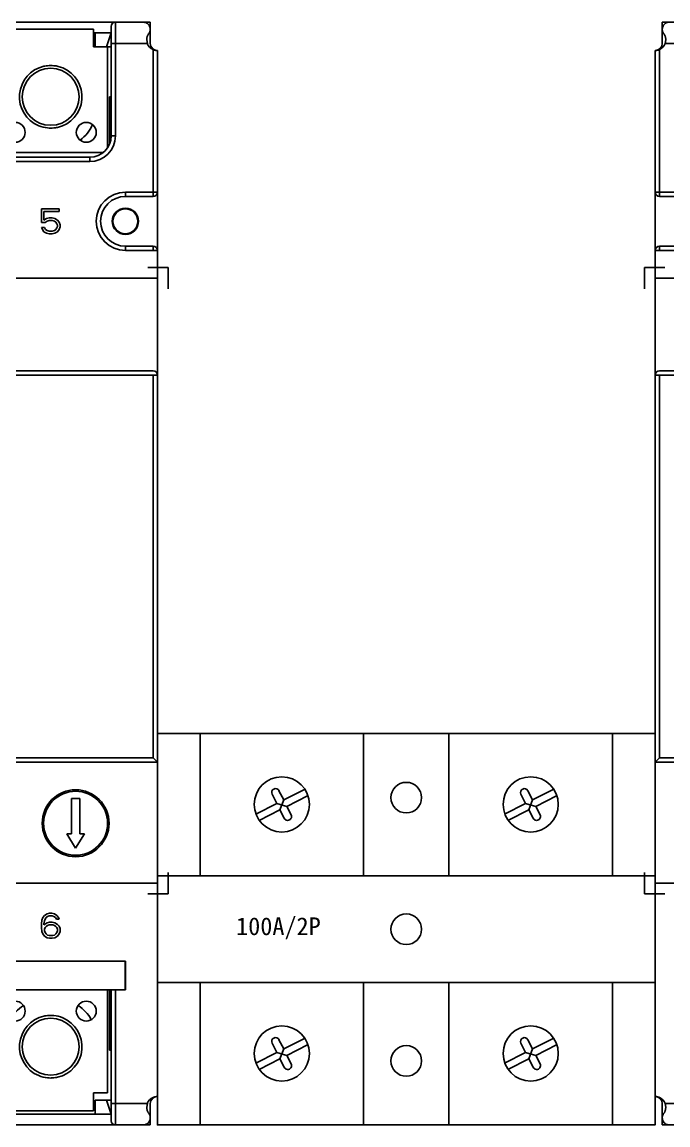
# Model space of a CAD drawing. Extents: x 1618643 to 1619243, y 398120 to 400320.
# Drawn here: x 1618942.7 to 1619033.6, y 399920.5 to 400075.5 of the extents above; entities that cross this region are included whole.
import ezdxf

# ---------------------------------------------------------------- set-up
doc = ezdxf.new("R2010")
doc.units = 0
doc.header["$MEASUREMENT"] = 0
doc.layers.add('LY-SJ-YQJ', color=7, linetype='Continuous')

# ---------------------------------------------------------------- blocks, each defined once
blk = doc.blocks.new('TC100A 2P')
for p, q in [((16.96, -6.11), (16.96, -6.07)), ((18.25, -6.15), (18.25, -6.07)), ((51.96, -6.11), (51.96, -6.07)), ((53.25, -6.15), (53.25, -6.07)), ((16.79, -9.81), (16.13, -8.52)), ((17.76, -9.32), (17.1, -8.03)), ((17.76, -9.32), (20.67, -7.85)), ((18.21, -10.22), (21.12, -8.75)), ((51.79, -9.81), (51.13, -8.52)), ((52.76, -9.32), (52.1, -8.03)), ((52.76, -9.32), (55.67, -7.85)), ((53.21, -10.22), (56.12, -8.75)), ((13.83, -11.31), (16.79, -9.81)), ((14.3, -12.2), (17.24, -10.71)), ((18.21, -10.22), (16.79, -9.81)), ((17.24, -10.71), (17.76, -9.32)), ((17.84, -11.89), (17.24, -10.71)), ((18.81, -11.4), (18.21, -10.22)), ((48.83, -11.31), (51.79, -9.81)), ((49.3, -12.2), (52.24, -10.71)), ((53.21, -10.22), (51.79, -9.81)), ((52.24, -10.71), (52.76, -9.32)), ((52.84, -11.89), (52.24, -10.71)), ((53.81, -11.4), (53.21, -10.22)), ((29, -20), (41, -20)), ((16.96, -41.11), (16.96, -41.07)), ((18.25, -41.15), (18.25, -41.07)), ((51.96, -41.11), (51.96, -41.07)), ((53.25, -41.15), (53.25, -41.07)), ((17.76, -44.32), (17.1, -43.03)), ((17.76, -44.32), (20.67, -42.85)), ((52.76, -44.32), (52.1, -43.03)), ((52.76, -44.32), (55.67, -42.85)), ((13.83, -46.31), (16.79, -44.81)), ((16.79, -44.81), (16.13, -43.52)), ((18.21, -45.22), (16.79, -44.81)), ((17.24, -45.71), (17.76, -44.32)), ((18.21, -45.22), (21.12, -43.75)), ((48.83, -46.31), (51.79, -44.81)), ((51.79, -44.81), (51.13, -43.52)), ((53.21, -45.22), (51.79, -44.81)), ((52.24, -45.71), (52.76, -44.32)), ((53.21, -45.22), (56.12, -43.75)), ((14.3, -47.2), (17.24, -45.71)), ((17.84, -46.89), (17.24, -45.71)), ((18.81, -46.4), (18.21, -45.22)), ((49.3, -47.2), (52.24, -45.71)), ((52.84, -46.89), (52.24, -45.71)), ((53.81, -46.4), (53.21, -45.22))]:
    blk.add_line(p, q)
for points in [[(0, 0), (70, 0), (70, -55), (0, -55)], [(6, 0), (29, 0), (29, -20), (6, -20)], [(41, 0), (64, 0), (64, -20), (41, -20)], [(0, -20), (70, -20), (70, -35), (0, -35)], [(6, -35), (29, -35), (29, -55), (6, -55)], [(41, -35), (64, -35), (64, -55), (41, -55)]]:
    blk.add_lwpolyline(points, close=True)
for centre, radius in [((17.5, -9.95), 3.88), ((52.5, -9.95), 3.88), ((35, -9), 2.15), ((35, -27.5), 2.15), ((17.5, -44.95), 3.88), ((52.5, -44.95), 3.88), ((35, -46), 2.15)]:
    blk.add_circle(centre, radius)
for centre, start, end in [((16.62, -8.27), 26.8565, 206.8565), ((51.62, -8.27), 26.8565, 206.8565), ((18.33, -11.65), 206.8565, 26.8565), ((53.33, -11.65), 206.8565, 26.8565), ((16.62, -43.27), 26.8565, 206.8565), ((51.62, -43.27), 26.8565, 206.8565), ((18.33, -46.65), 206.8565, 26.8565), ((53.33, -46.65), 206.8565, 26.8565)]:
    blk.add_arc(centre, 0.545, start, end)
at = {"insert": (11.07, -25.82), "char_height": 2.5, "width": 3.1179, "attachment_point": 1}
blk.add_mtext('100A/2P', dxfattribs=at)
blk = doc.blocks.new('A$Ca3bbfdd2')
at = {"color": 0, "linetype": 'ByBlock', "lineweight": -2}
for p, q in [((2.5, 34.5), (28.25, 34.5)), ((2.5, 31.5), (2.5, 34.5)), ((64.75, 34.5), (90.5, 34.5)), ((85.5, 34.5), (85.5, 34.49)), ((85.5, 34.49), (85.5, 34.5)), ((85.6, 34.5), (85.6, 18.5)), ((90.5, 31.5), (90.5, 34.5)), ((70.5, 33.5), (82.5, 33.5)), ((82.5, 33.5), (82.5, 31)), ((85, 33), (82.5, 33)), ((82.75, 31), (82.75, 33)), ((85, 33), (84.33, 31)), ((85, 18.5), (85, 33.9)), ((2.91, 31.5), (3, 32)), ((8, 31.5), (2.91, 31.5)), ((90.09, 31.5), (85, 31.5)), ((90, 32), (90.09, 31.5)), ((1.5, -116.5), (1.5, 30.5)), ((2.1, 30.62), (2.1, 10)), ((82.5, 31), (85, 31)), ((84.5, 31), (84.5, 16.84)), ((90.9, 10), (90.9, 30.62)), ((91.5, 30.5), (91.5, -116.5)), ((84.75, 24), (85, 24)), ((84.75, 17.3), (84.75, 24)), ((85, 18.5), (85.6, 18.5)), ((69.08, 16.19), (83.92, 16.19)), ((71, 15.5), (82, 15.5)), ((82, 14.9), (71, 14.9)), ((82, 14.9), (82, 15.5)), ((1.5, 10.6), (6, 10.6)), ((6, 10), (2.1, 10)), ((87, 10.6), (87, 10)), ((87, 10.6), (91.5, 10.6)), ((90.9, 10), (87, 10)), ((75.19, 8.25), (77.67, 8.25)), ((75.19, 6.31), (75.19, 8.25)), ((75.55, 7.87), (75.55, 6.68)), ((77.67, 7.87), (75.55, 7.87)), ((77.67, 8.25), (77.67, 7.87)), ((75.7, 6.31), (75.19, 6.31)), ((75.55, 6.68), (75.92, 6.91)), ((75.99, 6.53), (75.7, 6.31)), ((75.92, 6.91), (76.28, 6.98)), ((76.28, 6.61), (75.99, 6.53)), ((76.28, 6.98), (76.72, 6.98)), ((76.72, 6.61), (76.28, 6.61)), ((76.72, 6.98), (77.08, 6.91)), ((77.01, 6.53), (76.72, 6.61)), ((77.23, 6.38), (77.01, 6.53)), ((77.08, 6.91), (77.45, 6.68)), ((77.37, 6.16), (77.23, 6.38)), ((77.45, 6.68), (77.67, 6.38)), ((77.67, 6.38), (77.81, 6.01)), ((75.19, 5.64), (75.62, 5.64)), ((75.33, 5.34), (75.19, 5.64)), ((75.55, 5.04), (75.33, 5.34)), ((75.92, 4.82), (75.55, 5.04)), ((75.62, 5.64), (75.77, 5.34)), ((75.77, 5.34), (75.99, 5.19)), ((76.28, 4.75), (75.92, 4.82)), ((75.99, 5.19), (76.28, 5.12)), ((76.28, 5.12), (76.72, 5.12)), ((76.72, 4.75), (76.28, 4.75)), ((76.72, 5.12), (77.01, 5.19)), ((77.08, 4.82), (76.72, 4.75)), ((77.01, 5.19), (77.23, 5.34)), ((77.45, 5.04), (77.08, 4.82)), ((77.23, 5.34), (77.37, 5.57)), ((77.45, 5.94), (77.37, 6.16)), ((77.37, 5.57), (77.45, 5.79)), ((77.45, 5.79), (77.45, 5.94)), ((77.67, 5.34), (77.45, 5.04)), ((77.81, 5.71), (77.67, 5.34)), ((77.81, 6.01), (77.81, 5.71)), ((6, 2.4), (1.5, 2.4)), ((2.1, 3), (6, 3)), ((2.1, 3), (2.1, 2.4)), ((87, 3), (90.9, 3)), ((87, 3), (87, 2.4)), ((91.5, 2.4), (87, 2.4)), ((90.9, 2.4), (90.9, 3)), ((1.5, -1.5), (91.5, -1.5)), ((91.5, -15.1), (1.5, -15.1)), ((2.1, -14.5), (90.9, -14.5)), ((2.1, -15.1), (2.1, -68.9)), ((90.9, -68.9), (90.9, -15.1)), ((1.5, -69.5), (2.1, -68.9)), ((91.5, -69.5), (1.5, -69.5)), ((2.1, -68.9), (90.9, -68.9)), ((91.5, -69.5), (90.9, -68.9)), ((79.4, -79.6), (79.4, -74.6)), ((79.4, -74.6), (80.6, -74.6)), ((80.6, -74.6), (80.6, -79.6)), ((75.34, -78.68), (75.53, -78.65)), ((84.47, -78.65), (84.66, -78.68)), ((78.75, -79.6), (80, -81.6)), ((78.75, -79.6), (79.4, -79.6)), ((80, -81.6), (81.25, -79.6)), ((80.6, -79.6), (81.25, -79.6)), ((91.5, -86.5), (1.5, -86.5)), ((75.26, -91.72), (75.41, -91.35)), ((75.41, -91.35), (75.62, -91.05)), ((75.62, -91.05), (75.99, -90.83)), ((75.84, -91.35), (75.7, -91.57)), ((76.06, -91.2), (75.84, -91.35)), ((75.99, -90.83), (76.35, -90.75)), ((76.28, -91.13), (76.06, -91.2)), ((76.72, -91.13), (76.28, -91.13)), ((76.35, -90.75), (76.65, -90.75)), ((76.65, -90.75), (77.01, -90.83)), ((76.94, -91.2), (76.72, -91.13)), ((77.16, -91.35), (76.94, -91.2)), ((77.01, -90.83), (77.37, -91.05)), ((77.3, -91.57), (77.16, -91.35)), ((77.37, -91.05), (77.59, -91.35)), ((77.59, -91.35), (77.67, -91.57)), ((75.19, -92.24), (75.26, -91.72)), ((75.19, -92.76), (75.19, -92.24)), ((75.26, -93.29), (75.19, -92.76)), ((75.62, -91.8), (75.55, -92.24)), ((75.55, -92.39), (75.99, -92.09)), ((75.55, -92.24), (75.55, -92.39)), ((75.7, -91.57), (75.62, -91.8)), ((75.7, -92.76), (75.62, -92.99)), ((75.62, -92.99), (75.62, -93.21)), ((75.84, -92.62), (75.7, -92.76)), ((76.06, -92.47), (75.84, -92.62)), ((75.99, -92.09), (76.35, -92.02)), ((76.28, -92.39), (76.06, -92.47)), ((76.79, -92.39), (76.28, -92.39)), ((76.35, -92.02), (76.72, -92.02)), ((76.72, -92.02), (77.08, -92.09)), ((77.01, -92.47), (76.79, -92.39)), ((77.23, -92.62), (77.01, -92.47)), ((77.08, -92.09), (77.45, -92.32)), ((77.37, -92.76), (77.23, -92.62)), ((77.67, -91.57), (77.3, -91.57)), ((77.45, -92.99), (77.37, -92.76)), ((77.45, -92.32), (77.67, -92.54)), ((77.45, -93.21), (77.45, -92.99)), ((77.67, -92.54), (77.81, -92.91)), ((77.81, -92.91), (77.81, -93.29)), ((75.41, -93.66), (75.26, -93.29)), ((75.62, -93.96), (75.41, -93.66)), ((75.62, -93.21), (75.7, -93.43)), ((75.99, -94.18), (75.62, -93.96)), ((75.7, -93.43), (75.84, -93.66)), ((75.84, -93.66), (76.06, -93.81)), ((76.35, -94.25), (75.99, -94.18)), ((76.06, -93.81), (76.28, -93.88)), ((76.28, -93.88), (76.79, -93.88)), ((76.72, -94.25), (76.35, -94.25)), ((77.08, -94.18), (76.72, -94.25)), ((76.79, -93.88), (77.01, -93.81)), ((77.01, -93.81), (77.23, -93.66)), ((77.45, -93.96), (77.08, -94.18)), ((77.23, -93.66), (77.37, -93.43)), ((77.37, -93.43), (77.45, -93.21)), ((77.67, -93.66), (77.45, -93.96)), ((77.81, -93.29), (77.67, -93.66)), ((66, -97.5), (87, -97.5)), ((86.95, -101.5), (86.95, -97.5)), ((87, -97.5), (87, -101.5)), ((86.95, -99), (87, -99)), ((87, -101.5), (66, -101.5)), ((84.5, -101.5), (84.5, -116)), ((84.75, -110), (84.75, -101.5)), ((85, -101.5), (85, -119.9)), ((85.6, -101.5), (85.6, -120.5)), ((85, -110), (84.75, -110)), ((82.5, -116), (82.5, -118.5)), ((84.5, -116), (82.5, -116)), ((2.5, -117.5), (2.5, -120.5)), ((3, -118), (2.91, -117.5)), ((2.91, -117.5), (8, -117.5)), ((82.75, -119), (82.75, -117)), ((82.75, -117), (85, -117)), ((84.33, -117), (85, -119)), ((85, -117.5), (90.09, -117.5)), ((90.09, -117.5), (90, -118)), ((90.5, -117.5), (90.5, -120.5)), ((85, -119), (68, -119)), ((82.5, -118.5), (70.5, -118.5)), ((28.25, -120.5), (2.5, -120.5)), ((90.5, -120.5), (64.75, -120.5)), ((85.5, -120.5), (85.5, -120.5)), ((85.5, -120.5), (85.5, -120.5))]:
    blk.add_line(p, q, dxfattribs=at)
for points in [[(2.5, 33.5, -0.00489), (2.52, 33.62, -0.015374), (2.53, 33.73, -0.019176), (2.56, 33.82, -0.091265), (2.68, 34.08, -0.081814), (2.94, 34.33, -0.080902), (3.18, 34.44, -0.014638), (3.24, 34.46, -0.01426), (3.33, 34.47, -0.008505), (3.41, 34.49, -0.004713), (3.5, 34.5)], [(89.5, 34.5, -0.007073), (89.63, 34.48, -0.011386), (89.71, 34.46, -0.040009), (89.88, 34.42, -0.079544), (90.11, 34.29, -0.070958), (90.33, 34.06, -0.092679), (90.45, 33.79, -0.017606), (90.47, 33.71, -0.010841), (90.48, 33.62, -0.004893), (90.5, 33.5)], [(2.7, 32.9, -0.004689), (2.64, 32.99, -0.011725), (2.6, 33.06, -0.013646), (2.58, 33.12, -0.018661), (2.55, 33.18, -0.034593), (2.53, 33.27, -0.019907), (2.51, 33.35, -0.012159), (2.51, 33.42, -0.004076), (2.5, 33.5)], [(3, 32, 0.003584), (2.99, 32.12, 0.010965), (2.97, 32.24, 0.013146), (2.96, 32.33, 0.017898), (2.94, 32.42, 0.035432), (2.89, 32.56, 0.024573), (2.82, 32.69, 0.010961), (2.76, 32.8, 0.00363), (2.7, 32.9)], [(90.3, 32.9, 0.005289), (90.22, 32.77, 0.012799), (90.16, 32.67, 0.02025), (90.11, 32.56, 0.049252), (90.05, 32.36, 0.015272), (90.03, 32.27, 0.010668), (90.02, 32.18, 0.004543), (90.01, 32.12, 0.003589), (90, 32)], [(90.5, 33.5, -0.004077), (90.49, 33.42, -0.012159), (90.49, 33.35, -0.019908), (90.47, 33.27, -0.049002), (90.43, 33.14, -0.015844), (90.41, 33.08, -0.013586), (90.37, 33.01, -0.00409), (90.35, 32.97, -0.00321), (90.3, 32.9)], [(2.1, 30.62, -0.00358), (2.02, 30.59, -0.005906), (1.96, 30.57, -0.033353), (1.8, 30.53, -0.014675), (1.7, 30.51, -0.018678), (1.6, 30.5, -0.01677), (1.51, 30.5, -0.00072), (1.5, 30.5)], [(91.5, 30.5, -0.029239), (91.32, 30.51, -0.012482), (91.25, 30.52, -0.011261), (91.18, 30.53, -0.023386), (91.07, 30.56, -0.007661), (91.01, 30.58, -0.004421), (90.96, 30.6, -0.002428), (90.9, 30.62)], [(76.5, 19.6, -0.007745), (76.07, 19.63, -0.082775), (74.82, 19.93, -0.732054), (75.54, 28.29, -0.022014), (75.85, 28.34, -0.015545), (76.28, 28.38, -0.003875), (76.5, 28.4)], [(76.5, 28.4, -0.007745), (76.93, 28.37, -0.082771), (78.18, 28.06, -0.732055), (77.46, 19.7, -0.022015), (77.15, 19.65, -0.015545), (76.72, 19.61, -0.003875), (76.5, 19.6)], [(76.5, -113.9, -0.007746), (76.07, -113.87, -0.082776), (74.82, -113.57, -0.732055), (75.54, -105.21, -0.022015), (75.85, -105.16, -0.015545), (76.28, -105.12, -0.003875), (76.5, -105.1)], [(76.5, -105.1, -0.007745), (76.93, -105.13, -0.082773), (78.18, -105.44, -0.732054), (77.46, -113.8, -0.022017), (77.15, -113.85, -0.015547), (76.72, -113.89, -0.003875), (76.5, -113.9)], [(1.5, -116.5, -0.05945), (1.85, -116.55, -0.032462), (2.02, -116.6, -0.006043), (2.07, -116.62, -0.001503), (2.1, -116.63)], [(90.9, -116.63, -0.002968), (90.96, -116.61, -0.033119), (91.12, -116.55, -0.063712), (91.5, -116.5)], [(2.5, -119.5, -0.004077), (2.51, -119.43, -0.012159), (2.51, -119.35, -0.019908), (2.53, -119.28, -0.049002), (2.57, -119.15, -0.015844), (2.59, -119.09, -0.013586), (2.63, -119.02, -0.00409), (2.65, -118.98, -0.00321), (2.7, -118.9)], [(2.7, -118.9, 0.005289), (2.78, -118.78, 0.012799), (2.84, -118.68, 0.02025), (2.89, -118.57, 0.049252), (2.95, -118.37, 0.015272), (2.97, -118.28, 0.010668), (2.98, -118.19, 0.004543), (2.99, -118.13, 0.003589), (3, -118)], [(90, -118, 0.003584), (90.01, -118.13, 0.010965), (90.03, -118.25, 0.013146), (90.04, -118.34, 0.017898), (90.06, -118.43, 0.035432), (90.11, -118.57, 0.024573), (90.18, -118.7, 0.010961), (90.24, -118.8, 0.00363), (90.3, -118.9)], [(90.3, -118.9, -0.00469), (90.36, -119, -0.011726), (90.4, -119.07, -0.013647), (90.42, -119.13, -0.018663), (90.45, -119.19, -0.034596), (90.47, -119.28, -0.019909), (90.49, -119.35, -0.012159), (90.49, -119.43, -0.004077), (90.5, -119.5)], [(3.5, -120.5, -0.007073), (3.37, -120.49, -0.011386), (3.29, -120.47, -0.040009), (3.12, -120.43, -0.079544), (2.89, -120.29, -0.070958), (2.67, -120.07, -0.092679), (2.55, -119.8, -0.017606), (2.53, -119.71, -0.010841), (2.52, -119.62, -0.004893), (2.5, -119.5)], [(90.5, -119.5, -0.004891), (90.48, -119.62, -0.015374), (90.47, -119.74, -0.019176), (90.44, -119.83, -0.091264), (90.32, -120.09, -0.081813), (90.06, -120.34, -0.080902), (89.82, -120.45, -0.014638), (89.76, -120.46, -0.01426), (89.67, -120.48, -0.008505), (89.59, -120.49, -0.004713), (89.5, -120.5)]]:
    blk.add_lwpolyline(points, format="xyb", dxfattribs=at)
for centre, radius in [((76.5, 24), 4), ((71.5, 19), 1.4), ((81.5, 19), 1.4), ((87, 6.5), 1.85), ((87, 6.5), 1.75), ((80, -78.1), 4.7), ((80, -78.1), 4.5), ((71.5, -104.5), 1.4), ((81.5, -104.5), 1.4), ((76.5, -109.5), 4)]:
    blk.add_circle(centre, radius, dxfattribs=at)
for centre, radius, start, end in [((85.6, 33.9), 0.6, 90, 180), ((1.5, 31.5), 1, 270, 0), ((1.5, 32), 1.5, 293.5782, 340.5288), ((91.5, 32), 1.5, 199.4712, 246.4218), ((91.5, 31.5), 1, 180, 270), ((77.75, 22), 5, 305.08, 337.6004), ((82, 18.5), 3, 270, 0), ((82, 18.5), 3.6, 270, 360), ((2.1, 10.6), 0.6, 180, 270), ((87, 6.5), 4.1, 90, 270), ((87, 6.5), 3.5, 90, 270), ((90.9, 10.6), 0.6, 270, 0), ((2.1, 2.4), 0.6, 90, 180), ((90.9, 2.4), 0.6, 0, 90), ((2.1, -15.1), 0.6, 90, 180), ((90.9, -15.1), 0.6, 0, 90), ((75.25, -108), 5, 121.1538, 152.7961), ((77.75, -108), 5, 27.2039, 58.8462), ((1.5, -117.5), 1, 0, 90), ((1.5, -118), 1.5, 19.4712, 66.4218), ((91.5, -118), 1.5, 113.5782, 160.5288), ((91.5, -117.5), 1, 90, 180), ((85.6, -119.9), 0.6, 180, 270)]:
    blk.add_arc(centre, radius, start, end, dxfattribs=at)
at = {"layer": 'LY-SJ-YQJ', "color": 1}
for p, q in [((2.85, 0), (0, 0)), ((0, 0), (0, -3)), ((90.15, 0), (93, 0)), ((93, 0), (93, -3)), ((0, -88), (0, -85)), ((93, -88), (93, -85)), ((2.85, -88), (0, -88)), ((90.15, -88), (93, -88))]:
    blk.add_line(p, q, dxfattribs=at)
blk = doc.blocks.new('MB50-100-3p2024.1')
at = {"color": 0}
blk.add_blockref('A$Ca3bbfdd2', (-2.1, 42), dxfattribs=at)

msp = doc.modelspace()

# ---------------------------------------------------------------- block references
at = {"color": 6}
for name, p in [('MB50-100-3p2024.1', (1618872.37, 399998.97)), ('MB50-100-3p2024.1', (1619032.37, 399998.97)), ('TC100A 2P', (1618961.77, 399975.47))]:
    msp.add_blockref(name, p, dxfattribs=at)

doc.saveas('drawing.dxf')
